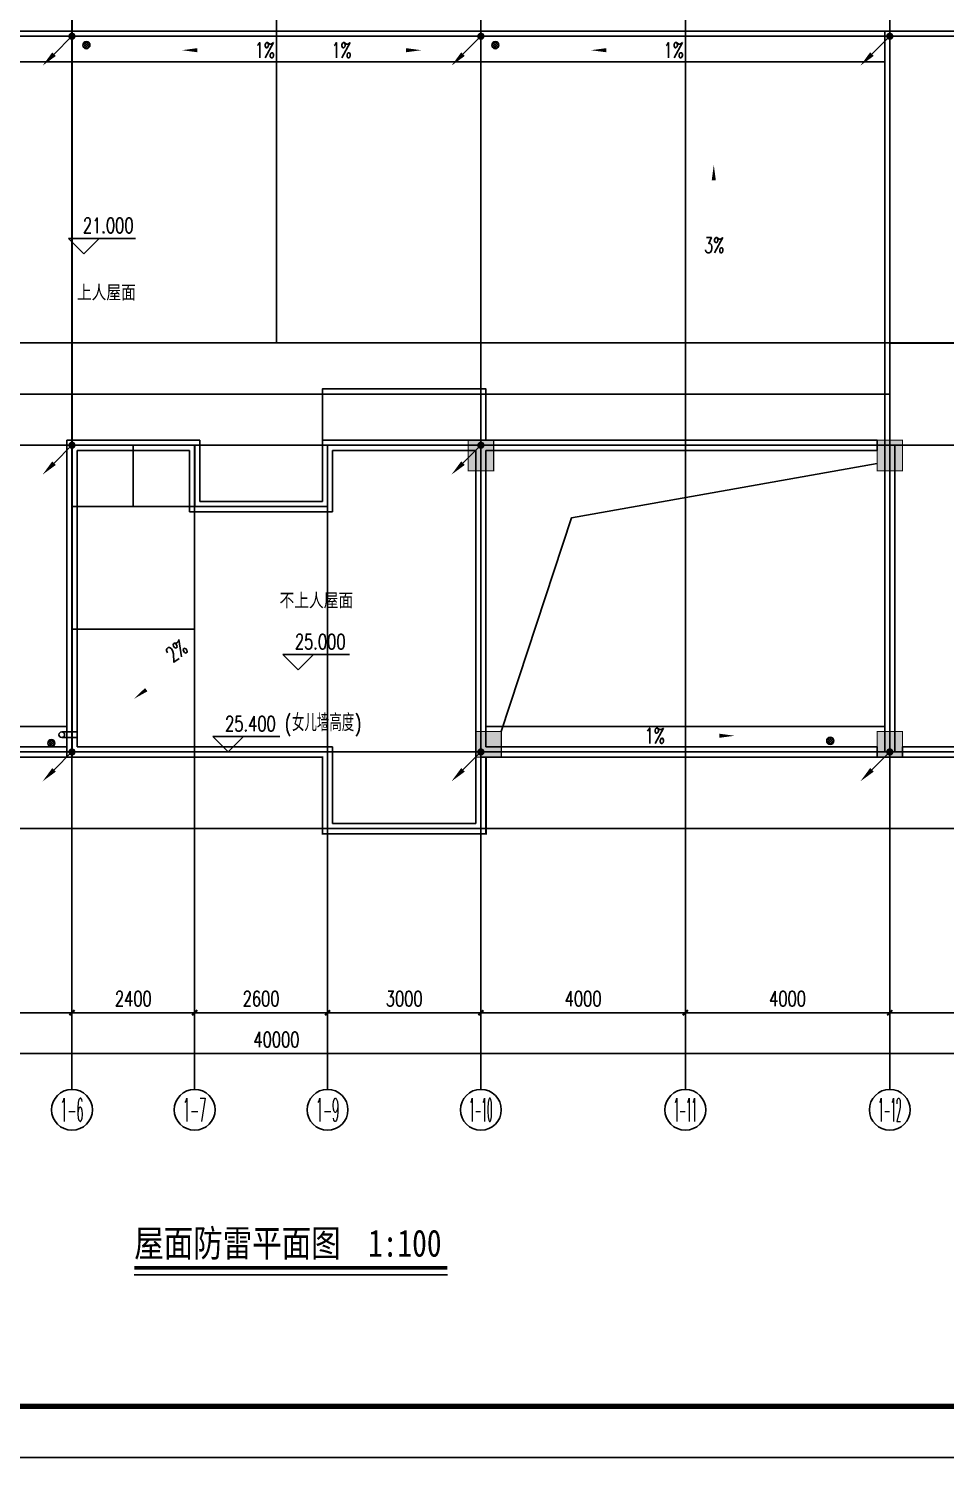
# Model space of a CAD drawing. Extents: x -6243262 to 3079315, y -2914302 to 172723.
# Drawn here: x -5467489 to -5449551, y -799772 to -771823 of the extents above; entities that cross this region are included whole.
import ezdxf
from ezdxf.enums import TextEntityAlignment as Align

# ---------------------------------------------------------------- set-up
doc = ezdxf.new("R2010")
doc.units = 0
doc.header["$LTSCALE"] = 1000
for name, color, linetype in [('0-柱网', 2, 'Continuous'), ('A-ANNO-IDEN', 3, 'Continuous'), ('A-ELEV-LIN-0.4', 40, 'Continuous'), ('A-FLOR-OUTL', 30, 'Continuous'), ('AXIS', 3, 'Continuous'), ('AXIS_TEXT', 7, 'Continuous'), ('DIM_ELEV', 3, 'Continuous'), ('DIM_SYMB', 3, 'Continuous'), ('DOTE', 24, 'Continuous'), ('LWIRE', 4, 'Continuous'), ('PUB_TEXT', 7, 'Continuous'), ('PUB_TITLE', 4, 'Continuous'), ('WALL', 9, 'Continuous'), ('WALL-PARAPET', 6, 'Continuous'), ('WIRE-避雷', 4, 'Continuous')]:
    doc.layers.add(name, color=color, linetype=linetype)
doc.styles.add('-宋体', font='', dxfattribs={"width": 0.8})
doc.styles.add('_TCH_AXIS', font='COMPLEX', dxfattribs={"bigfont": 'GBCBIG'})
doc.styles.add('_TCH_DIM', font='SIMPLEX', dxfattribs={"bigfont": 'GBCBIG'})
doc.styles.add('_TCH_DIM_T3', font='SIMPLEX', dxfattribs={"width": 0.705882, "bigfont": 'GBCBIG'})
doc.styles.add('COMPLEX', font='COMPLEX')
doc.styles.get("Standard").update_dxf_attribs({"font": 'gbenor.shx', "bigfont": 'gbcbig.shx'})
doc.styles.add('TG_LINETYPE_THUND', font='SIMPLEX', dxfattribs={"width": 0.8, "height": 5.5, "bigfont": 'HZTXT'})
doc.styles.get('-宋体').set_extended_font_data('SimSun')
doc.linetypes.add('TG_×2', pattern='A,0.75,0,["×",TG_LINETYPE_THUND,S=0.1,R=0,X=-0.23,Y=-0.21],0.65,-0.13,0.13,-0.13', length=2)
doc.dimstyles.new('_TCH_ARCH&&100', dxfattribs={"dimtxt": 297.5, "dimasz": 100, "dimexe": 250, "dimexo": 300, "dimgap": 126.25, "dimtad": 1, "dimdec": 0, "dimzin": 0, "dimdsep": 46, "dimtxsty": '_TCH_DIM_T3', "dimblk": 'ARCHTICK', "dimcen": 0.09, "dimclrt": 7, "dimazin": 2, "dimtfac": 1, "dimtdec": 0, "dimtix": 1, "dimtmove": 2, "dimatfit": 3, "dimfxl": 0, "dimtolj": 1, "dimtzin": 0, "dimarcsym": 0})

# ---------------------------------------------------------------- blocks, each defined once
blk = doc.blocks.new('_ArchTick')
at = {"color": 0, "linetype": 'ByBlock', "const_width": 0.4}
blk.add_lwpolyline([(-0.5, -0.5), (0.5, 0.5)], dxfattribs=at)
blk = doc.blocks.new('*D372')
at = {"layer": 'AXIS', "color": 0, "lineweight": -2, "transparency": 16777216}
for p, q in [((1707117, -733981), (1707117, -736431)), ((1715117, -733981), (1715117, -736431)), ((1707117, -736181), (1715117, -736181))]:
    blk.add_line(p, q, dxfattribs=at)
at = {"layer": 'Defpoints', "color": 0, "transparency": 16777216}
for p in [(1707117, -733681), (1715117, -733681), (1715117, -736181)]:
    blk.add_point(p, dxfattribs=at)
at = {"layer": 'AXIS', "color": 0, "lineweight": -2, "transparency": 16777216, "xscale": 100, "yscale": 100, "zscale": 100, "rotation": 180}
blk.add_blockref('_ArchTick', (1707117, -736181), dxfattribs=at)
at = {"layer": 'AXIS', "color": 0, "lineweight": -2, "transparency": 16777216, "xscale": 100, "yscale": 100, "zscale": 100}
blk.add_blockref('_ArchTick', (1715117, -736181), dxfattribs=at)
at = {"layer": 'AXIS', "color": 7, "transparency": 16777216, "insert": (1711117, -735906), "char_height": 297.5, "attachment_point": 5, "style": '_TCH_DIM_T3'}
blk.add_mtext('\\A1;8000', dxfattribs=at)
blk = doc.blocks.new('*D373')
at = {"layer": 'AXIS', "color": 0, "lineweight": -2, "transparency": 16777216}
for p, q in [((1703117, -733981), (1703117, -736431)), ((1707117, -733981), (1707117, -736431)), ((1703117, -736181), (1707117, -736181))]:
    blk.add_line(p, q, dxfattribs=at)
at = {"layer": 'Defpoints', "color": 0, "transparency": 16777216}
for p in [(1703117, -733681), (1707117, -733681), (1707117, -736181)]:
    blk.add_point(p, dxfattribs=at)
at = {"layer": 'AXIS', "color": 0, "lineweight": -2, "transparency": 16777216, "xscale": 100, "yscale": 100, "zscale": 100, "rotation": 180}
blk.add_blockref('_ArchTick', (1703117, -736181), dxfattribs=at)
at = {"layer": 'AXIS', "color": 0, "lineweight": -2, "transparency": 16777216, "xscale": 100, "yscale": 100, "zscale": 100}
blk.add_blockref('_ArchTick', (1707117, -736181), dxfattribs=at)
at = {"layer": 'AXIS', "color": 7, "transparency": 16777216, "insert": (1705117, -735906), "char_height": 297.5, "attachment_point": 5, "style": '_TCH_DIM_T3'}
blk.add_mtext('\\A1;4000', dxfattribs=at)
blk = doc.blocks.new('*D374')
at = {"layer": 'AXIS', "color": 0, "lineweight": -2, "transparency": 16777216}
for p, q in [((1699117, -733981), (1699117, -736431)), ((1703117, -733981), (1703117, -736431)), ((1699117, -736181), (1703117, -736181))]:
    blk.add_line(p, q, dxfattribs=at)
at = {"layer": 'Defpoints', "color": 0, "transparency": 16777216}
for p in [(1699117, -733681), (1703117, -733681), (1703117, -736181)]:
    blk.add_point(p, dxfattribs=at)
at = {"layer": 'AXIS', "color": 0, "lineweight": -2, "transparency": 16777216, "xscale": 100, "yscale": 100, "zscale": 100, "rotation": 180}
blk.add_blockref('_ArchTick', (1699117, -736181), dxfattribs=at)
at = {"layer": 'AXIS', "color": 0, "lineweight": -2, "transparency": 16777216, "xscale": 100, "yscale": 100, "zscale": 100}
blk.add_blockref('_ArchTick', (1703117, -736181), dxfattribs=at)
at = {"layer": 'AXIS', "color": 7, "transparency": 16777216, "insert": (1701117, -735906), "char_height": 297.5, "attachment_point": 5, "style": '_TCH_DIM_T3'}
blk.add_mtext('\\A1;4000', dxfattribs=at)
blk = doc.blocks.new('*D375')
at = {"layer": 'AXIS', "color": 0, "lineweight": -2, "transparency": 16777216}
for p, q in [((1696117, -733981), (1696117, -736431)), ((1699117, -733981), (1699117, -736431)), ((1696117, -736181), (1699117, -736181))]:
    blk.add_line(p, q, dxfattribs=at)
at = {"layer": 'Defpoints', "color": 0, "transparency": 16777216}
for p in [(1696117, -733681), (1699117, -733681), (1699117, -736181)]:
    blk.add_point(p, dxfattribs=at)
at = {"layer": 'AXIS', "color": 0, "lineweight": -2, "transparency": 16777216, "xscale": 100, "yscale": 100, "zscale": 100, "rotation": 180}
blk.add_blockref('_ArchTick', (1696117, -736181), dxfattribs=at)
at = {"layer": 'AXIS', "color": 0, "lineweight": -2, "transparency": 16777216, "xscale": 100, "yscale": 100, "zscale": 100}
blk.add_blockref('_ArchTick', (1699117, -736181), dxfattribs=at)
at = {"layer": 'AXIS', "color": 7, "transparency": 16777216, "insert": (1697617, -735906), "char_height": 297.5, "attachment_point": 5, "style": '_TCH_DIM_T3'}
blk.add_mtext('\\A1;3000', dxfattribs=at)
blk = doc.blocks.new('*D376')
at = {"layer": 'AXIS', "color": 0, "lineweight": -2, "transparency": 16777216}
for p, q in [((1693517, -733981), (1693517, -736431)), ((1696117, -733981), (1696117, -736431)), ((1693517, -736181), (1696117, -736181))]:
    blk.add_line(p, q, dxfattribs=at)
at = {"layer": 'Defpoints', "color": 0, "transparency": 16777216}
for p in [(1693517, -733681), (1696117, -733681), (1696117, -736181)]:
    blk.add_point(p, dxfattribs=at)
at = {"layer": 'AXIS', "color": 0, "lineweight": -2, "transparency": 16777216, "xscale": 100, "yscale": 100, "zscale": 100, "rotation": 180}
blk.add_blockref('_ArchTick', (1693517, -736181), dxfattribs=at)
at = {"layer": 'AXIS', "color": 0, "lineweight": -2, "transparency": 16777216, "xscale": 100, "yscale": 100, "zscale": 100}
blk.add_blockref('_ArchTick', (1696117, -736181), dxfattribs=at)
at = {"layer": 'AXIS', "color": 7, "transparency": 16777216, "insert": (1694817, -735906), "char_height": 297.5, "attachment_point": 5, "style": '_TCH_DIM_T3'}
blk.add_mtext('\\A1;2600', dxfattribs=at)
blk = doc.blocks.new('*D377')
at = {"layer": 'AXIS', "color": 0, "lineweight": -2, "transparency": 16777216}
for p, q in [((1691117, -733981), (1691117, -736431)), ((1693517, -733981), (1693517, -736431)), ((1691117, -736181), (1693517, -736181))]:
    blk.add_line(p, q, dxfattribs=at)
at = {"layer": 'Defpoints', "color": 0, "transparency": 16777216}
for p in [(1691117, -733681), (1693517, -733681), (1693517, -736181)]:
    blk.add_point(p, dxfattribs=at)
at = {"layer": 'AXIS', "color": 0, "lineweight": -2, "transparency": 16777216, "xscale": 100, "yscale": 100, "zscale": 100, "rotation": 180}
blk.add_blockref('_ArchTick', (1691117, -736181), dxfattribs=at)
at = {"layer": 'AXIS', "color": 0, "lineweight": -2, "transparency": 16777216, "xscale": 100, "yscale": 100, "zscale": 100}
blk.add_blockref('_ArchTick', (1693517, -736181), dxfattribs=at)
at = {"layer": 'AXIS', "color": 7, "transparency": 16777216, "insert": (1692317, -735906), "char_height": 297.5, "attachment_point": 5, "style": '_TCH_DIM_T3'}
blk.add_mtext('\\A1;2400', dxfattribs=at)
blk = doc.blocks.new('*D378')
at = {"layer": 'AXIS', "color": 0, "lineweight": -2, "transparency": 16777216}
for p, q in [((1687117, -733981), (1687117, -736431)), ((1691117, -733981), (1691117, -736431)), ((1687117, -736181), (1691117, -736181))]:
    blk.add_line(p, q, dxfattribs=at)
at = {"layer": 'Defpoints', "color": 0, "transparency": 16777216}
for p in [(1687117, -733681), (1691117, -733681), (1691117, -736181)]:
    blk.add_point(p, dxfattribs=at)
at = {"layer": 'AXIS', "color": 0, "lineweight": -2, "transparency": 16777216, "xscale": 100, "yscale": 100, "zscale": 100, "rotation": 180}
blk.add_blockref('_ArchTick', (1687117, -736181), dxfattribs=at)
at = {"layer": 'AXIS', "color": 0, "lineweight": -2, "transparency": 16777216, "xscale": 100, "yscale": 100, "zscale": 100}
blk.add_blockref('_ArchTick', (1691117, -736181), dxfattribs=at)
at = {"layer": 'AXIS', "color": 7, "transparency": 16777216, "insert": (1689117, -735906), "char_height": 297.5, "attachment_point": 5, "style": '_TCH_DIM_T3'}
blk.add_mtext('\\A1;4000', dxfattribs=at)
blk = doc.blocks.new('*D382')
at = {"layer": 'AXIS', "color": 0, "lineweight": -2, "transparency": 16777216}
for p, q in [((1675117, -733981), (1675117, -737231)), ((1715117, -733981), (1715117, -737231)), ((1675117, -736981), (1715117, -736981))]:
    blk.add_line(p, q, dxfattribs=at)
at = {"layer": 'Defpoints', "color": 0, "transparency": 16777216}
for p in [(1675117, -733681), (1715117, -733681), (1715117, -736981)]:
    blk.add_point(p, dxfattribs=at)
at = {"layer": 'AXIS', "color": 0, "lineweight": -2, "transparency": 16777216, "xscale": 100, "yscale": 100, "zscale": 100, "rotation": 180}
blk.add_blockref('_ArchTick', (1675117, -736981), dxfattribs=at)
at = {"layer": 'AXIS', "color": 0, "lineweight": -2, "transparency": 16777216, "xscale": 100, "yscale": 100, "zscale": 100}
blk.add_blockref('_ArchTick', (1715117, -736981), dxfattribs=at)
at = {"layer": 'AXIS', "color": 7, "transparency": 16777216, "insert": (1695117, -736706), "char_height": 297.5, "attachment_point": 5, "style": '_TCH_DIM_T3'}
blk.add_mtext('\\A1;40000', dxfattribs=at)
blk = doc.blocks.new('_AXISO')
at = {"color": 0}
blk.add_circle((0, 0), 0.5, dxfattribs=at)
at = {"layer": 'AXIS_TEXT', "color": 0, "style": 'COMPLEX', "width": 1.041667}
blk.add_attdef('A', text='', height=0.56, dxfattribs=at).set_placement((-0.25, -0.28), (0.25, -0.28), align=Align.FIT)
blk = doc.blocks.new('$TelecSys$00000080')
for p, q in [((-0.7, -0.7), (0, 0)), ((0.104, 0.104), (0.104, 0.104)), ((-0.104, -0.104), (-0.104, -0.104))]:
    blk.add_line(p, q)
at = {"const_width": 0.142}
blk.add_lwpolyline([(0.071, 0, 1), (-0.071, 0, 1)], format="xyb", close=True, dxfattribs=at)
blk.add_solid([(-0.63, -0.77), (-0.77, -0.63), (-1.15, -1.15)])
at = {"width": 0.8, "flags": 9}
blk.add_attdef('A', (0, 0), '', height=0.00002, rotation=180, dxfattribs=at)
blk = doc.blocks.new('46546')
at = {"layer": '0-柱网'}
for points in [[(1698867, -724980.5), (1698867, -725580.5), (1699367, -725580.5), (1699367, -724980.5)], [(1706867, -724980.5), (1706867, -725580.5), (1707367, -725580.5), (1707367, -724980.5)], [(1699017, -730680.5), (1699017, -731180.5), (1699517, -731180.5), (1699517, -730680.5)], [(1706867, -730680.5), (1706867, -731180.5), (1707367, -731180.5), (1707367, -730680.5)]]:
    blk.add_hatch(color=8, dxfattribs=at).paths.add_polyline_path(points)
at = {"layer": 'A-ELEV-LIN-0.4'}
h = blk.add_hatch(dxfattribs=at)
h.set_pattern_fill('ANSI37', color=8, scale=20)
h.set_pattern_definition([(45, (637091.562, -333249.217), (-22.4506403, 22.4506403), []), (135, (637091.562, -333249.217), (-22.4506403, -22.4506403), [])])
edge = h.paths.add_edge_path()
edge.add_arc((1691399, -717253.8), 70, 0, 360)
h = blk.add_hatch(dxfattribs=at)
h.set_pattern_fill('ANSI37', color=8, scale=20)
h.set_pattern_definition([(45, (645091.562, -333249.217), (-22.4506403, 22.4506403), []), (135, (645091.562, -333249.217), (-22.4506403, -22.4506403), [])])
edge = h.paths.add_edge_path()
edge.add_arc((1699399, -717253.8), 70, 0, 360)
h = blk.add_hatch(dxfattribs=at)
h.set_pattern_fill('ANSI37', color=8, scale=20)
h.set_pattern_definition([(45, (636406.27, -333249.217), (-22.4506403, 22.4506403), []), (135, (636406.27, -333249.217), (-22.4506403, -22.4506403), [])])
edge = h.paths.add_edge_path()
edge.add_arc((1690713.7, -730907.2), 70, 0, 360)
h = blk.add_hatch(dxfattribs=at)
h.set_pattern_fill('ANSI37', color=8, scale=20)
h.set_pattern_definition([(45, (646957.253, -333205.155), (-22.4506403, 22.4506403), []), (135, (646957.253, -333205.155), (-22.4506403, -22.4506403), [])])
edge = h.paths.add_edge_path()
edge.add_arc((1705952, -730863.1), 70, 0, 360)
at = {"color": 8}
for points in [[(1707017, -716980.5), (1707017, -730980.5)], [(1675217, -724080.5), (1696017, -724080.5)], [(1696017, -724980.5), (1696017, -723980.5), (1699217, -723980.5), (1699217, -724980.5)], [(1699217, -724080.5), (1707017, -724080.5)], [(1706867, -725438.8), (1700888.6, -726502.2), (1699517, -730680.5)], [(1691217, -730687.4), (1690917, -730687.4)], [(1691217, -730797.4), (1690917, -730797.4)]]:
    blk.add_lwpolyline(points, dxfattribs=at)
blk.add_circle((1690917, -730742.4), 55, dxfattribs=at)
at = {"layer": '0-柱网', "color": 8, "const_width": 20}
for points in [[(1698867, -724980.5), (1698867, -725580.5), (1699367, -725580.5), (1699367, -724980.5), (1698867, -724980.5)], [(1706867, -724980.5), (1706867, -725580.5), (1707367, -725580.5), (1707367, -724980.5), (1706867, -724980.5)], [(1699017, -730680.5), (1699017, -731180.5), (1699517, -731180.5), (1699517, -730680.5), (1699017, -730680.5)], [(1706867, -730680.5), (1706867, -731180.5), (1707367, -731180.5), (1707367, -730680.5), (1706867, -730680.5)]]:
    blk.add_lwpolyline(points, dxfattribs=at)
at = {"layer": 'A-ELEV-LIN-0.4', "color": 8}
for centre in [(1691399, -717253.8), (1699399, -717253.8), (1690713.7, -730907.2), (1705952, -730863.1)]:
    blk.add_circle(centre, 70, dxfattribs=at)
at = {"layer": 'A-FLOR-OUTL', "color": 8}
for points in [[(1675217, -717580.5), (1707017, -717580.5)], [(1675217, -732080.5), (1677617, -732080.5), (1677617, -730580.5), (1691017, -730580.5)], [(1675217, -732080.5), (1677617, -732080.5), (1677617, -730580.5), (1691017, -730580.5)], [(1699217, -730580.5), (1707017, -730580.5)]]:
    blk.add_lwpolyline(points, dxfattribs=at)
at = {"layer": 'AXIS', "color": 8}
for p, q in [((1691117, -733680.5), (1691117, -737680.5)), ((1693517, -733680.5), (1693517, -737680.5)), ((1696117, -733680.5), (1696117, -737680.5)), ((1699117, -733680.5), (1699117, -737680.5)), ((1703117, -733680.5), (1703117, -737680.5)), ((1707117, -733680.5), (1707117, -737680.5))]:
    blk.add_line(p, q, dxfattribs=at)
at = {"layer": 'DIM_ELEV', "color": 8}
for p, q in [((1691351.9, -721334.9), (1691051.9, -721034.9)), ((1691051.9, -721034.9), (1692361.7, -721034.9)), ((1691351.9, -721334.9), (1691651.9, -721034.9)), ((1695539.2, -729476.1), (1695239.2, -729176.1)), ((1695239.2, -729176.1), (1696549, -729176.1)), ((1695539.2, -729476.1), (1695839.2, -729176.1)), ((1694173.3, -731080.5), (1693873.3, -730780.5)), ((1693873.3, -730780.5), (1695183.1, -730780.5)), ((1694173.3, -731080.5), (1694473.3, -730780.5))]:
    blk.add_line(p, q, dxfattribs=at)
at = {"layer": 'DIM_SYMB', "color": 8}
for points in [[(1694585.9, -717353.4, 0, 0, 0), (1693269.5, -717353.4, 0, 80, 0), (1693569.5, -717353.4, 0, 0, 0)], [(1696637.5, -717353.4, 0, 0, 0), (1697953.8, -717353.4, 0, 80, 0), (1697653.8, -717353.4, 0, 0, 0)], [(1702585.9, -717353.4, 0, 0, 0), (1701269.5, -717353.4, 0, 80, 0), (1701569.5, -717353.4, 0, 0, 0)], [(1703673.6, -720913.6, 0, 0, 0), (1703673.6, -719597.3, 0, 80, 0), (1703673.6, -719897.3, 0, 0, 0)], [(1694283.3, -728582.2, 0, 0, 0), (1692329.7, -730041.3, 0, 80, 0), (1692570.1, -729861.8, 0, 0, 0)], [(1702765.2, -730763.5, 0, 0, 0), (1704081.5, -730763.5, 0, 80, 0), (1703781.5, -730763.5, 0, 0, 0)]]:
    blk.add_lwpolyline(points, format="xyseb", dxfattribs=at)
at = {"layer": 'DOTE', "color": 8}
for p, q in [((1691117, -733680.5), (1691117, -715980.5)), ((1695117, -723080.5), (1695117, -715980.5)), ((1699117, -733680.5), (1699117, -715980.5)), ((1703117, -733680.5), (1703117, -715980.5)), ((1707117, -733680.5), (1707117, -715980.5)), ((1716217, -717080.5), (1674017, -717080.5)), ((1716217, -723080.5), (1674017, -723080.5)), ((1716217, -725080.5), (1674017, -725080.5)), ((1692317, -726280.5), (1692317, -725080.5)), ((1693517, -733680.5), (1693517, -725080.5)), ((1696117, -733680.5), (1696117, -725080.5)), ((1693517, -726280.5), (1691117, -726280.5)), ((1693517, -728680.5), (1691117, -728680.5)), ((1716217, -731080.5), (1674017, -731080.5)), ((1716217, -732580.5), (1674017, -732580.5))]:
    blk.add_line(p, q, dxfattribs=at)
at = {"layer": 'WALL', "color": 8}
for p, q in [((1693617, -724980.5), (1691017, -724980.5)), ((1691017, -731180.5), (1691017, -724980.5)), ((1693617, -726180.5), (1693617, -724980.5)), ((1699117, -724980.5), (1696017, -724980.5)), ((1696017, -726180.5), (1696017, -724980.5)), ((1706867, -724980.5), (1699117, -724980.5)), ((1706867, -725180.5), (1706867, -724980.5)), ((1693417, -725180.5), (1691217, -725180.5)), ((1691217, -730980.5), (1691217, -725180.5)), ((1693417, -726380.5), (1693417, -725180.5)), ((1699017, -725180.5), (1696217, -725180.5)), ((1696217, -726380.5), (1696217, -725180.5)), ((1699017, -731080.5), (1699017, -725180.5)), ((1706867, -725180.5), (1699217, -725180.5)), ((1699217, -730980.5), (1699217, -725180.5)), ((1707017, -731080.5), (1707017, -725080.5)), ((1707017, -725080.5), (1707217, -725080.5)), ((1707217, -731080.5), (1707217, -725080.5)), ((1696217, -726380.5), (1693417, -726380.5)), ((1696017, -726180.5), (1693617, -726180.5)), ((1696217, -730980.5), (1691217, -730980.5)), ((1696217, -732480.5), (1696217, -730980.5)), ((1699017, -732480.5), (1699017, -731080.5)), ((1706867, -730980.5), (1699217, -730980.5)), ((1706867, -731180.5), (1706867, -730980.5)), ((1707017, -731080.5), (1707217, -731080.5)), ((1696017, -731180.5), (1691017, -731180.5)), ((1696017, -732680.5), (1696017, -731180.5)), ((1706867, -731180.5), (1699217, -731180.5)), ((1699217, -732680.5), (1699217, -731180.5)), ((1699017, -732480.5), (1696217, -732480.5)), ((1699217, -732680.5), (1696017, -732680.5))]:
    blk.add_line(p, q, dxfattribs=at)
at = {"layer": 'WALL-PARAPET', "color": 8}
for p, q in [((1715217, -716980.5), (1680217, -716980.5)), ((1691017, -730980.5), (1678017, -730980.5)), ((1715017, -730980.5), (1707367, -730980.5)), ((1707367, -731180.5), (1707367, -730980.5)), ((1691017, -731180.5), (1678217, -731180.5)), ((1715217, -731180.5), (1707367, -731180.5))]:
    blk.add_line(p, q, dxfattribs=at)
at = {"layer": 'AXIS', "color": 8}
ref = blk.add_blockref('_AXISO', (1691117, -738080.5), dxfattribs=dict(at, xscale=800, yscale=800, zscale=800))
ref.add_attrib('A', '1-6', dxfattribs={"layer": 'AXIS_TEXT', "color": 8, "height": 452.55, "style": '_TCH_AXIS', "width": 0.381818}).set_placement((1690890.8, -738306.8), (1691343.3, -738306.8), align=Align.FIT)
ref = blk.add_blockref('_AXISO', (1693517, -738080.5), dxfattribs=dict(at, xscale=800, yscale=800, zscale=800))
ref.add_attrib('A', '1-7', dxfattribs={"layer": 'AXIS_TEXT', "color": 8, "height": 452.55, "style": '_TCH_AXIS', "width": 0.381818}).set_placement((1693290.8, -738306.8), (1693743.3, -738306.8), align=Align.FIT)
ref = blk.add_blockref('_AXISO', (1696117, -738080.5), dxfattribs=dict(at, xscale=800, yscale=800, zscale=800))
ref.add_attrib('A', '1-9', dxfattribs={"layer": 'AXIS_TEXT', "color": 8, "height": 452.55, "style": '_TCH_AXIS', "width": 0.381818}).set_placement((1695890.8, -738306.8), (1696343.3, -738306.8), align=Align.FIT)
ref = blk.add_blockref('_AXISO', (1699117, -738080.5), dxfattribs=dict(at, xscale=800, yscale=800, zscale=800))
ref.add_attrib('A', '1-10', dxfattribs={"layer": 'AXIS_TEXT', "color": 8, "height": 452.55, "style": '_TCH_AXIS', "width": 0.3}).set_placement((1698890.8, -738306.8), (1699343.3, -738306.8), align=Align.FIT)
ref = blk.add_blockref('_AXISO', (1703117, -738080.5), dxfattribs=dict(at, xscale=800, yscale=800, zscale=800))
ref.add_attrib('A', '1-11', dxfattribs={"layer": 'AXIS_TEXT', "color": 8, "height": 452.55, "style": '_TCH_AXIS', "width": 0.323077}).set_placement((1702890.8, -738306.8), (1703343.3, -738306.8), align=Align.FIT)
ref = blk.add_blockref('_AXISO', (1707117, -738080.5), dxfattribs=dict(at, xscale=800, yscale=800, zscale=800))
ref.add_attrib('A', '1-12', dxfattribs={"layer": 'AXIS_TEXT', "color": 8, "height": 452.55, "style": '_TCH_AXIS', "width": 0.3}).set_placement((1706890.8, -738306.8), (1707343.3, -738306.8), align=Align.FIT)
at = {"layer": 'DIM_ELEV', "color": 7, "style": '_TCH_DIM', "width": 0.705882}
for s, p in [('21.000', (1691331.7, -720929.9)), ('25.000', (1695479, -729071.1)), ('25.400', (1694113.1, -730675.5))]:
    blk.add_text(s, height=297.5, dxfattribs=at).set_placement(p)
at = {"layer": 'DIM_SYMB', "color": 7, "style": '_TCH_DIM', "width": 0.705882}
for s, p in [('1%', (1694690.9, -717502.2)), ('1%', (1696192.5, -717502.2)), ('1%', (1702690.9, -717502.2)), ('3%', (1703483.6, -721316.1)), ('1%', (1702320.2, -730912.3))]:
    blk.add_text(s, height=297.5, dxfattribs=at).set_placement(p)
blk.add_text('2%', height=297.5, rotation=36.7554, dxfattribs=at).set_placement((1693091.4, -729341.4))
at = {"layer": 'PUB_TEXT', "color": 8}
for s, height, style, width, p in [('上人屋面', 264.35, '-宋体', 0.8, (1691213.1, -722220.6)), ('不上人屋面', 264.35, '-宋体', 0.8, (1695176.8, -728244.9)), ('(', 297.5, '_TCH_DIM', 0.705882, (1695283.1, -730675.5)), (')', 297.5, '_TCH_DIM', 0.705882, (1696651.9, -730675.5))]:
    blk.add_text(s, height=height, dxfattribs=dict(at, style=style, width=width)).set_placement(p)
at = {"layer": 'PUB_TEXT', "color": 8, "style": '_TCH_DIM'}
blk.add_text('女儿墙高度', height=337.59, dxfattribs=at).set_placement((1695423.1, -730675.5))
at = {"layer": 'AXIS', "color": 8}
for p1, p2, distance, picture, middle in [((1675117, -733680.5), (1715117, -733680.5), -3300, '*D382', (1695117, -736705.5)), ((1687117, -733680.5), (1691117, -733680.5), -2500, '*D378', (1689117, -735905.5)), ((1691117, -733680.5), (1693517, -733680.5), -2500, '*D377', (1692317, -735905.5)), ((1693517, -733680.5), (1696117, -733680.5), -2500, '*D376', (1694817, -735905.5)), ((1696117, -733680.5), (1699117, -733680.5), -2500, '*D375', (1697617, -735905.5)), ((1699117, -733680.5), (1703117, -733680.5), -2500, '*D374', (1701117, -735905.5)), ((1703117, -733680.5), (1707117, -733680.5), -2500, '*D373', (1705117, -735905.5)), ((1707117, -733680.5), (1715117, -733680.5), -2500, '*D372', (1711117, -735905.5))]:
    dim = blk.add_aligned_dim(p1=p1, p2=p2, distance=distance, dimstyle='_TCH_ARCH&&100', dxfattribs=at)
    dim.commit()
    dim.dimension.update_dxf_attribs({"geometry": picture, "text_midpoint": middle})

msp = doc.modelspace()

# ---------------------------------------------------------------- linework, layer by layer
at = {"layer": 'A-ANNO-IDEN', "const_width": 70}
msp.add_lwpolyline([(-5465421.5, -796061.8), (-5459294.6, -796061.8)], dxfattribs=at)
at = {"layer": 'A-ANNO-IDEN'}
msp.add_lwpolyline([(-5465421.5, -796201.8), (-5459294.6, -796201.8)], dxfattribs=at)
at = {"layer": 'PUB_TITLE'}
msp.add_lwpolyline([(-5491013.8, -799772.5), (-5431613.8, -799772.5), (-5431613.8, -757772.5), (-5491013.8, -757772.5)], close=True, dxfattribs=at)
at = {"layer": 'PUB_TITLE', "const_width": 100}
msp.add_lwpolyline([(-5489513.8, -798772.5), (-5432613.8, -798772.5), (-5432613.8, -758772.5), (-5489513.8, -758772.5)], close=True, dxfattribs=at)
at = {"layer": 'WIRE-避雷', "linetype": 'TG_×2', "const_width": 35}
for points in [[(-5482739.8, -771873), (-5477739.8, -771873), (-5477739.8, -771373), (-5442039.8, -771373), (-5442039.8, -780073), (-5442539.8, -780073), (-5442539.8, -786073), (-5458539.8, -786073), (-5458539.8, -787573), (-5461739.8, -787573), (-5461739.8, -786073), (-5479539.8, -786073), (-5479539.8, -787573), (-5482739.8, -787573), (-5482739.8, -771873)], [(-5482539.8, -778973), (-5450739.8, -778973), (-5450639.8, -778973), (-5450639.8, -771373)], [(-5466639.8, -779973), (-5466639.8, -771373)], [(-5458639.8, -779973), (-5458639.8, -771373)], [(-5450639.8, -777973), (-5442039.8, -777973)], [(-5450639.8, -778973), (-5450639.8, -786073)], [(-5466639.8, -786073), (-5466639.8, -779973), (-5464239.8, -779973), (-5464239.8, -781173), (-5461639.8, -781173), (-5461639.8, -779973), (-5458639.8, -779973), (-5458639.8, -786073)], [(-5458539.8, -786073), (-5458639.8, -786073)]]:
    msp.add_lwpolyline(points, dxfattribs=at)

# ---------------------------------------------------------------- block references
msp.add_blockref('46546', (-7157756.8, -54892.5))
at = {"layer": 'LWIRE', "xscale": 500, "yscale": 500, "zscale": 500}
for p in [(-5466639.8, -771973), (-5458639.8, -771973), (-5450639.8, -771973), (-5466639.8, -779973), (-5458639.8, -779973), (-5466639.8, -785973), (-5458639.8, -785973), (-5450639.8, -785973)]:
    msp.add_blockref('$TelecSys$00000080', p, dxfattribs=at)

# ---------------------------------------------------------------- texts
at = {"layer": 'A-ANNO-IDEN', "color": 7, "style": '-宋体', "width": 0.8}
for s, p in [('屋面防雷平面图', (-5465421.5, -795845)), ('1:100', (-5460847.6, -795845))]:
    msp.add_text(s, height=528.69, dxfattribs=at).set_placement(p)

doc.saveas('drawing.dxf')
